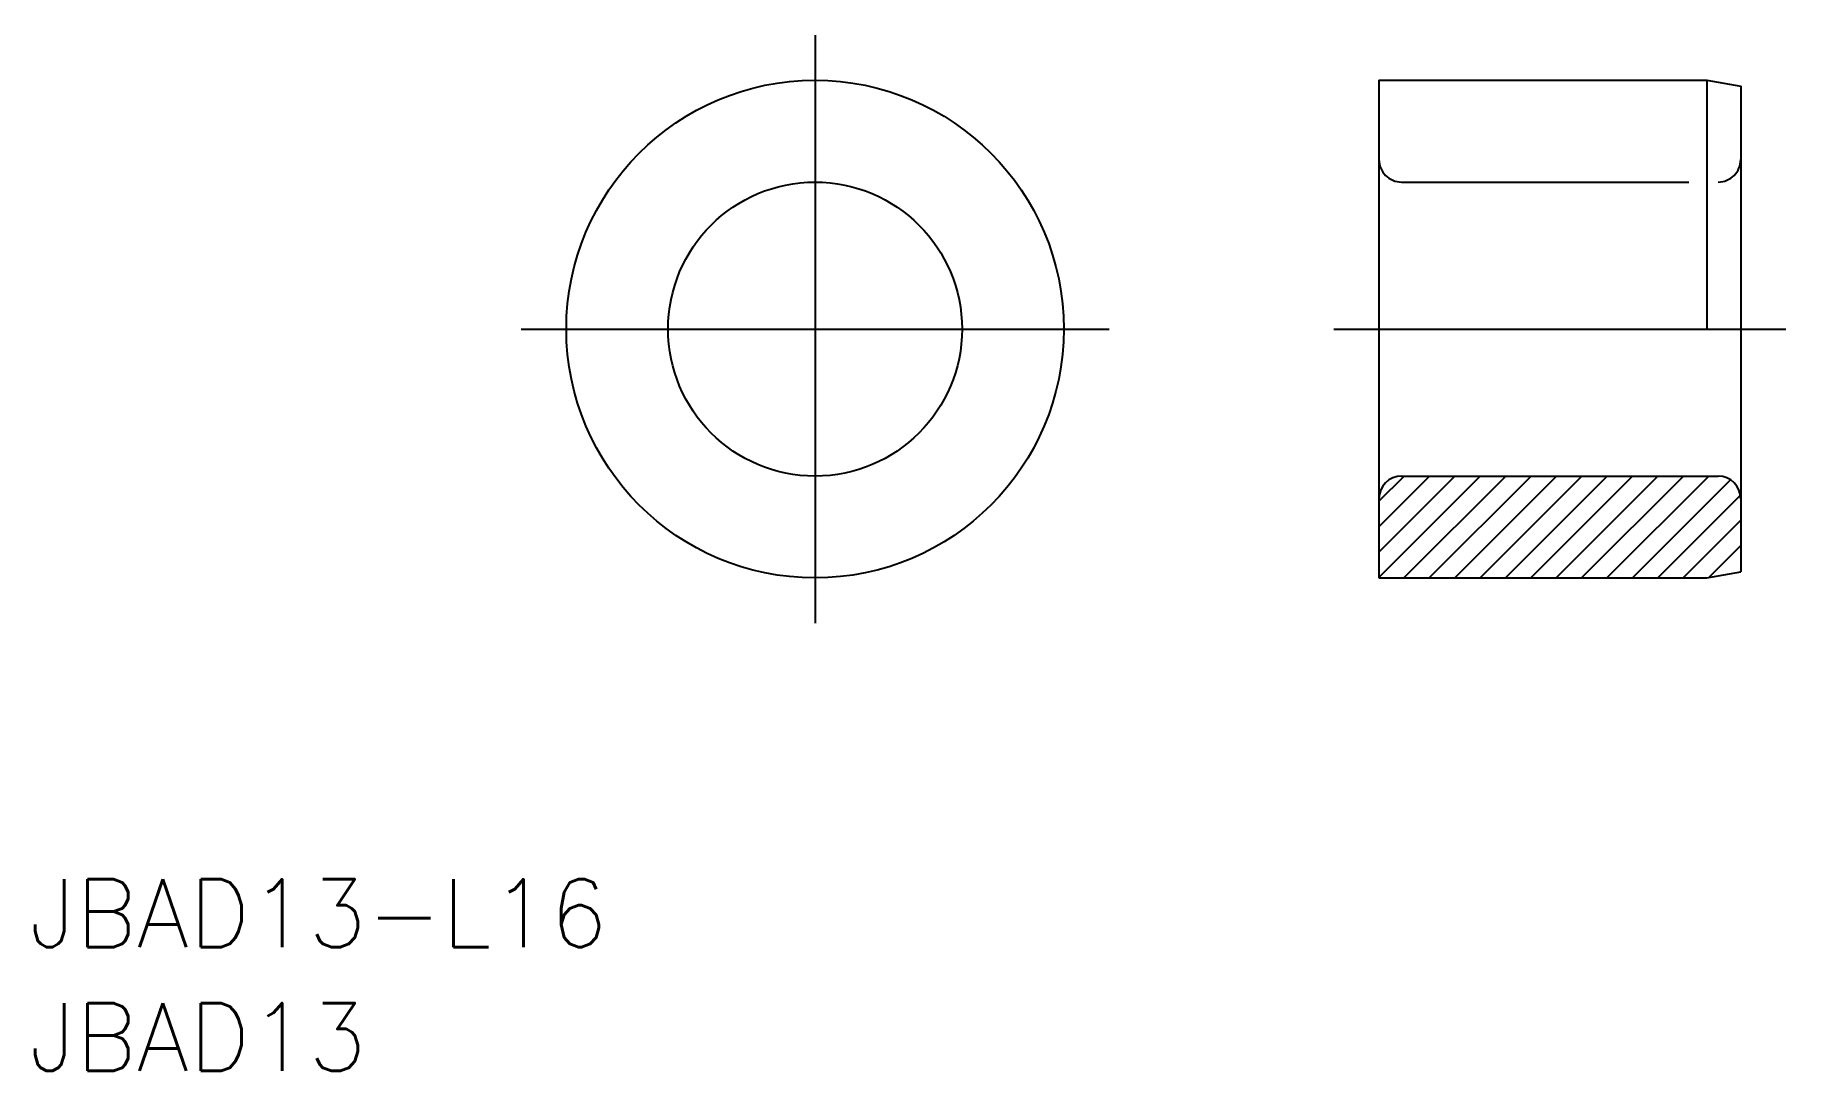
# Model space of a CAD drawing. Extents: x -34.5 to 42.9, y -32.8 to 13.
import ezdxf

# ---------------------------------------------------------------- set-up
doc = ezdxf.new("R2010")
doc.units = 0
doc.linetypes.add('CENTER', pattern=[50.8, 31.75, -6.35, 6.35, -6.35])
doc.linetypes.add('DASHED', pattern=[19.05, 12.7, -6.35])
doc.layers.get('0').update_dxf_attribs({"linetype": 'CONTINUOUS'})
doc.layers.add('CENTER', color=1, linetype='CENTER')
doc.styles.get("Standard").update_dxf_attribs({"font": 'txt.shx', "height": 3, "bigfont": 'bigfont.shx'})

msp = doc.modelspace()

# ---------------------------------------------------------------- linework, layer by layer
at = {"color": 7, "linetype": 'CONTINUOUS'}
for p, q in [((24.94, 11), (24.94, -11)), ((24.94, 11), (39.44, 11)), ((39.44, 11), (39.44, 0)), ((39.44, 11), (40.94, 10.736)), ((40.94, 10.736), (40.94, -10.736)), ((25.94, -6.5), (39.94, -6.5)), ((39.44, -11), (40.94, -10.736)), ((24.94, -11), (39.44, -11))]:
    msp.add_line(p, q, dxfattribs=at)
at = {"color": 3, "linetype": 'DASHED'}
msp.add_line((25.94, 6.5), (39.94, 6.5), dxfattribs=at)
at = {"color": 3, "linetype": 'CONTINUOUS'}
for p, q in [((24.94, -7.613), (26.053, -6.5)), ((24.94, -8.736), (27.176, -6.5)), ((24.94, -9.858), (28.298, -6.5)), ((24.94, -10.981), (29.421, -6.5)), ((26.044, -11), (30.544, -6.5)), ((27.166, -11), (31.666, -6.5)), ((28.289, -11), (32.789, -6.5)), ((29.411, -11), (33.911, -6.5)), ((30.534, -11), (35.034, -6.5)), ((31.656, -11), (36.156, -6.5)), ((32.779, -11), (37.279, -6.5)), ((33.901, -11), (38.401, -6.5)), ((35.024, -11), (39.524, -6.5)), ((36.146, -11), (40.485, -6.661)), ((37.269, -11), (40.928, -7.341)), ((38.391, -11), (40.94, -8.451)), ((39.53, -10.984), (40.94, -9.573)), ((40.893, -10.744), (40.94, -10.696))]:
    msp.add_line(p, q, dxfattribs=at)
at = {"color": 7, "linetype": 'CONTINUOUS'}
for radius in [11, 6.5]:
    msp.add_circle((0, 0), radius, dxfattribs=at)
at = {"color": 3, "linetype": 'DASHED'}
for centre, start, end in [((25.94, 7.5), 180, 270), ((39.94, 7.5), 270, 0)]:
    msp.add_arc(centre, 1, start, end, dxfattribs=at)
at = {"color": 7, "linetype": 'CONTINUOUS'}
for centre, start, end in [((25.94, -7.5), 90, 180), ((39.94, -7.5), 0, 90)]:
    msp.add_arc(centre, 1, start, end, dxfattribs=at)
at = {"layer": 'CENTER', "color": 1, "linetype": 'CENTER'}
for p, q in [((0, 13), (0, -13)), ((-13, 0), (13, 0)), ((22.94, 0), (42.94, 0))]:
    msp.add_line(p, q, dxfattribs=at)

# ---------------------------------------------------------------- texts
at = {"color": 7, "linetype": 'CONTINUOUS'}
for s, p in [('JBAD13-L16', (-34.756, -27.326)), ('JBAD13', (-34.756, -32.799))]:
    msp.add_text(s, height=3, dxfattribs=at).set_placement(p)

doc.saveas('drawing.dxf')
